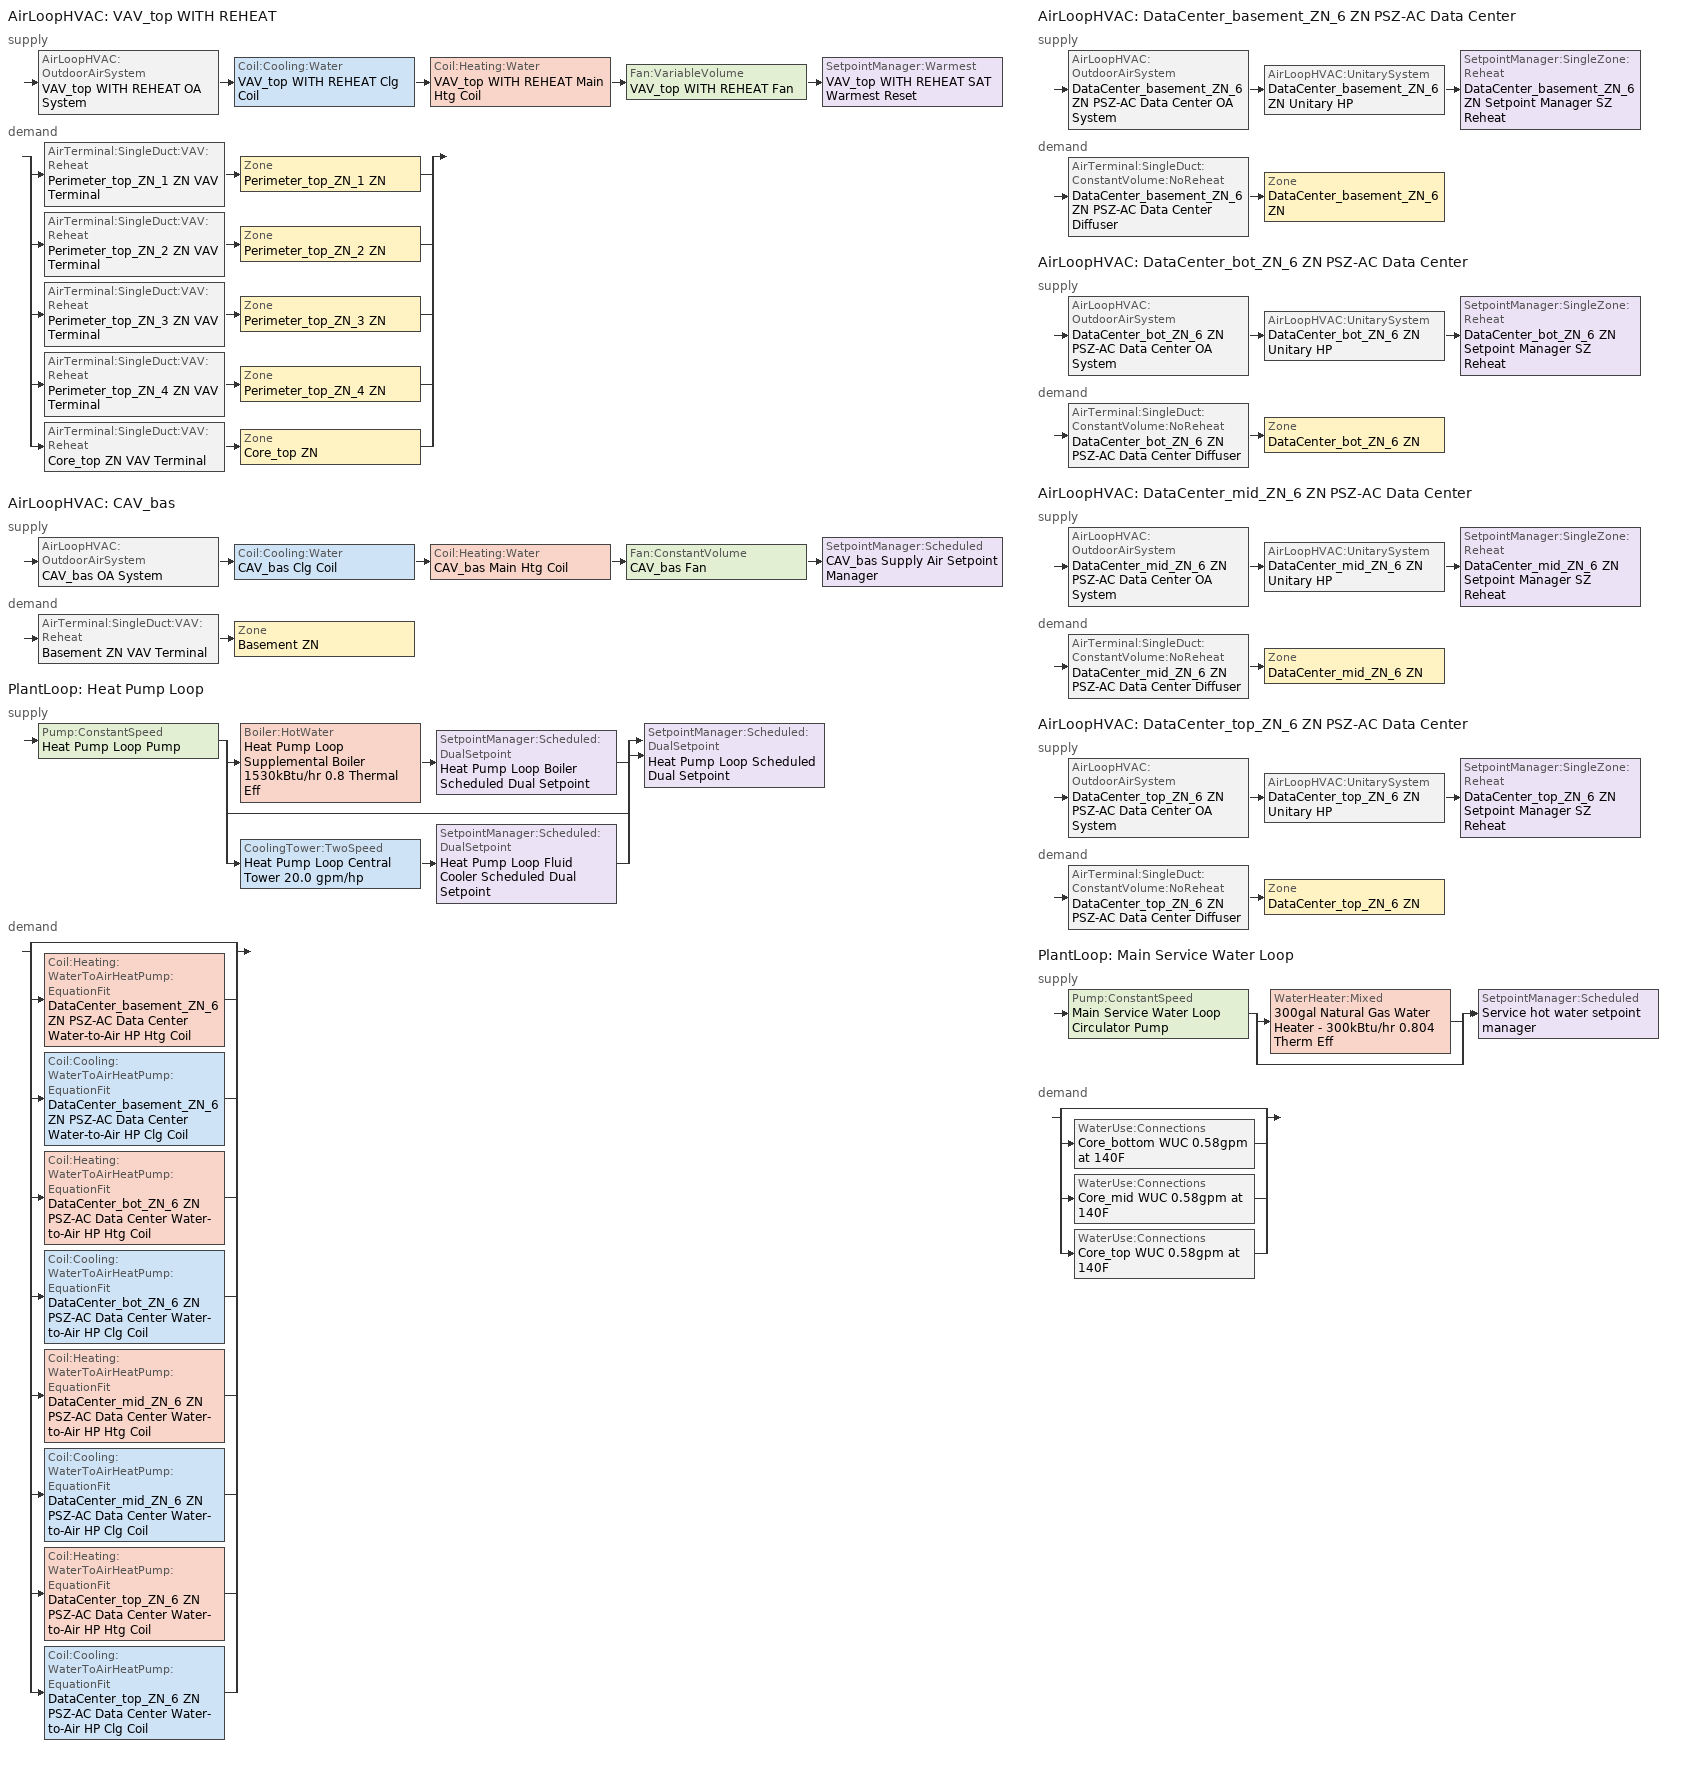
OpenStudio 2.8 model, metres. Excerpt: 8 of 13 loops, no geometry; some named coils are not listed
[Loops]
AirLoopHVAC 'VAV_top WITH REHEAT'
 supply: AirLoopHVAC:OutdoorAirSystem 'VAV_top WITH REHEAT OA System' > Coil:Cooling:Water 'VAV_top WITH REHEAT Clg Coil' > Coil:Heating:Water 'VAV_top WITH REHEAT Main Htg Coil' > Fan:VariableVolume 'VAV_top WITH REHEAT Fan' > SetpointManager:Warmest 'VAV_top WITH REHEAT SAT Warmest Reset'
 demand: split
  | AirTerminal:SingleDuct:VAV:Reheat 'Perimeter_top_ZN_1 ZN VAV Terminal' > Zone 'Perimeter_top_ZN_1 ZN'
  | AirTerminal:SingleDuct:VAV:Reheat 'Perimeter_top_ZN_2 ZN VAV Terminal' > Zone 'Perimeter_top_ZN_2 ZN'
  | AirTerminal:SingleDuct:VAV:Reheat 'Perimeter_top_ZN_3 ZN VAV Terminal' > Zone 'Perimeter_top_ZN_3 ZN'
  | AirTerminal:SingleDuct:VAV:Reheat 'Perimeter_top_ZN_4 ZN VAV Terminal' > Zone 'Perimeter_top_ZN_4 ZN'
  | AirTerminal:SingleDuct:VAV:Reheat 'Core_top ZN VAV Terminal' > Zone 'Core_top ZN'
AirLoopHVAC 'CAV_bas'
 supply: AirLoopHVAC:OutdoorAirSystem 'CAV_bas OA System' > Coil:Cooling:Water 'CAV_bas Clg Coil' > Coil:Heating:Water 'CAV_bas Main Htg Coil' > Fan:ConstantVolume 'CAV_bas Fan' > SetpointManager:Scheduled 'CAV_bas Supply Air Setpoint Manager'
 demand: AirTerminal:SingleDuct:VAV:Reheat 'Basement ZN VAV Terminal' > Zone 'Basement ZN'
PlantLoop 'Heat Pump Loop'
 supply: Pump:ConstantSpeed 'Heat Pump Loop Pump' > split
  | Boiler:HotWater 'Heat Pump Loop Supplemental Boiler 1530kBtu/hr 0.8 Thermal Eff' > SetpointManager:Scheduled:DualSetpoint 'Heat Pump Loop Boiler Scheduled Dual Setpoint'
  | bypass
  | CoolingTower:TwoSpeed 'Heat Pump Loop Central Tower 20.0 gpm/hp' > SetpointManager:Scheduled:DualSetpoint 'Heat Pump Loop Fluid Cooler Scheduled Dual Setpoint'
  join > SetpointManager:Scheduled:DualSetpoint 'Heat Pump Loop Scheduled Dual Setpoint'
 demand: split
  | bypass
  | Coil:Heating:WaterToAirHeatPump:EquationFit 'DataCenter_basement_ZN_6 ZN PSZ-AC Data Center Water-to-Air HP Htg Coil'
  | Coil:Cooling:WaterToAirHeatPump:EquationFit 'DataCenter_basement_ZN_6 ZN PSZ-AC Data Center Water-to-Air HP Clg Coil'
  | Coil:Heating:WaterToAirHeatPump:EquationFit 'DataCenter_bot_ZN_6 ZN PSZ-AC Data Center Water-to-Air HP Htg Coil'
  | Coil:Cooling:WaterToAirHeatPump:EquationFit 'DataCenter_bot_ZN_6 ZN PSZ-AC Data Center Water-to-Air HP Clg Coil'
  | Coil:Heating:WaterToAirHeatPump:EquationFit 'DataCenter_mid_ZN_6 ZN PSZ-AC Data Center Water-to-Air HP Htg Coil'
  | Coil:Cooling:WaterToAirHeatPump:EquationFit 'DataCenter_mid_ZN_6 ZN PSZ-AC Data Center Water-to-Air HP Clg Coil'
  | Coil:Heating:WaterToAirHeatPump:EquationFit 'DataCenter_top_ZN_6 ZN PSZ-AC Data Center Water-to-Air HP Htg Coil'
  | Coil:Cooling:WaterToAirHeatPump:EquationFit 'DataCenter_top_ZN_6 ZN PSZ-AC Data Center Water-to-Air HP Clg Coil'
AirLoopHVAC 'DataCenter_basement_ZN_6 ZN PSZ-AC Data Center'
 supply: AirLoopHVAC:OutdoorAirSystem 'DataCenter_basement_ZN_6 ZN PSZ-AC Data Center OA System' > AirLoopHVAC:UnitarySystem 'DataCenter_basement_ZN_6 ZN Unitary HP' > SetpointManager:SingleZone:Reheat 'DataCenter_basement_ZN_6 ZN Setpoint Manager SZ Reheat'
 demand: AirTerminal:SingleDuct:ConstantVolume:NoReheat 'DataCenter_basement_ZN_6 ZN PSZ-AC Data Center Diffuser' > Zone 'DataCenter_basement_ZN_6 ZN'
AirLoopHVAC 'DataCenter_bot_ZN_6 ZN PSZ-AC Data Center'
 supply: AirLoopHVAC:OutdoorAirSystem 'DataCenter_bot_ZN_6 ZN PSZ-AC Data Center OA System' > AirLoopHVAC:UnitarySystem 'DataCenter_bot_ZN_6 ZN Unitary HP' > SetpointManager:SingleZone:Reheat 'DataCenter_bot_ZN_6 ZN Setpoint Manager SZ Reheat'
 demand: AirTerminal:SingleDuct:ConstantVolume:NoReheat 'DataCenter_bot_ZN_6 ZN PSZ-AC Data Center Diffuser' > Zone 'DataCenter_bot_ZN_6 ZN'
AirLoopHVAC 'DataCenter_mid_ZN_6 ZN PSZ-AC Data Center'
 supply: AirLoopHVAC:OutdoorAirSystem 'DataCenter_mid_ZN_6 ZN PSZ-AC Data Center OA System' > AirLoopHVAC:UnitarySystem 'DataCenter_mid_ZN_6 ZN Unitary HP' > SetpointManager:SingleZone:Reheat 'DataCenter_mid_ZN_6 ZN Setpoint Manager SZ Reheat'
 demand: AirTerminal:SingleDuct:ConstantVolume:NoReheat 'DataCenter_mid_ZN_6 ZN PSZ-AC Data Center Diffuser' > Zone 'DataCenter_mid_ZN_6 ZN'
AirLoopHVAC 'DataCenter_top_ZN_6 ZN PSZ-AC Data Center'
 supply: AirLoopHVAC:OutdoorAirSystem 'DataCenter_top_ZN_6 ZN PSZ-AC Data Center OA System' > AirLoopHVAC:UnitarySystem 'DataCenter_top_ZN_6 ZN Unitary HP' > SetpointManager:SingleZone:Reheat 'DataCenter_top_ZN_6 ZN Setpoint Manager SZ Reheat'
 demand: AirTerminal:SingleDuct:ConstantVolume:NoReheat 'DataCenter_top_ZN_6 ZN PSZ-AC Data Center Diffuser' > Zone 'DataCenter_top_ZN_6 ZN'
PlantLoop 'Main Service Water Loop'
 supply: Pump:ConstantSpeed 'Main Service Water Loop Circulator Pump' > split
  | WaterHeater:Mixed '300gal Natural Gas Water Heater - 300kBtu/hr 0.804 Therm Eff'
  | bypass
  join > SetpointManager:Scheduled 'Service hot water setpoint manager'
 demand: split
  | bypass
  | WaterUse:Connections 'Core_bottom WUC 0.58gpm at 140F'
  | WaterUse:Connections 'Core_mid WUC 0.58gpm at 140F'
  | WaterUse:Connections 'Core_top WUC 0.58gpm at 140F'
[Sizing:Zone] Zone Cooling Design Supply Air Temperature Input Method=SupplyAirTemperature; Zone Cooling Design Supply Air Temperature {C}=12.7778; Zone Cooling Design Supply Air Temperature Difference {deltaC}=11.11; Zone Heating Design Supply Air Temperature Input Method=SupplyAirTemperature; Zone Heating Design Supply Air Temperature Difference {deltaC}=11.11; Zone Cooling Design Supply Air Humidity Ratio {kg-H2O/kg-air}=0.0085; Zone Heating Design Supply Air Humidity Ratio {kg-H2O/kg-air}=0.008; Heating Design Air Flow Method=DesignDay; Account for Dedicated Outdoor Air System=No; Dedicated Outdoor Air System Control Strategy=NeutralSupplyAir; Dedicated Outdoor Air Low Setpoint Temperature for Design {C}=autosize; Dedicated Outdoor Air High Setpoint Temperature for Design {C}=autosize
Name | Zone Heating Design Supply Air Temperature {C} | Cooling Design Air Flow Method
Basement ZN | 50 | DesignDayWithLimit
Core_top ZN; Perimeter_top_ZN_1 ZN; Perimeter_top_ZN_2 ZN; Perimeter_top_ZN_3 ZN; Perimeter_top_ZN_4 ZN | 40 | DesignDayWithLimit
DataCenter_basement_ZN_6 ZN; DataCenter_bot_ZN_6 ZN; DataCenter_mid_ZN_6 ZN; DataCenter_top_ZN_6 ZN | 40 | DesignDay
[Zone equipment]
Basement ZN: Basement ZN VAV Terminal
Core_top ZN: Core_top ZN VAV Terminal
DataCenter_basement_ZN_6 ZN: DataCenter_basement_ZN_6 ZN PSZ-AC Data Center Diffuser
DataCenter_bot_ZN_6 ZN: DataCenter_bot_ZN_6 ZN PSZ-AC Data Center Diffuser
DataCenter_mid_ZN_6 ZN: DataCenter_mid_ZN_6 ZN PSZ-AC Data Center Diffuser
DataCenter_top_ZN_6 ZN: DataCenter_top_ZN_6 ZN PSZ-AC Data Center Diffuser
Perimeter_top_ZN_1 ZN: Perimeter_top_ZN_1 ZN VAV Terminal
Perimeter_top_ZN_2 ZN: Perimeter_top_ZN_2 ZN VAV Terminal
Perimeter_top_ZN_3 ZN: Perimeter_top_ZN_3 ZN VAV Terminal
Perimeter_top_ZN_4 ZN: Perimeter_top_ZN_4 ZN VAV Terminal
[PlantLoop] Glycol Concentration=0; Plant Loop Volume {m3}=Autocalculate; Load Distribution Scheme=Optimal
Name | Fluid Type | Maximum Loop Temperature {C} | Minimum Loop Temperature {C}
Heat Pump Loop | Water | 80 | 5
Main Service Water Loop |  | 60 | 10
[Sizing:Plant] Loop Type=Heating; Sizing Option=NonCoincident; Zone Timesteps in Averaging Window=1; Coincident Sizing Factor Mode=None
Name | Design Loop Exit Temperature {C} | Loop Design Temperature Difference {deltaC}
Heat Pump Loop | 39 | 11
Main Service Water Loop | 60 | 5
[SetpointManager:Scheduled] Control Variable=Temperature
Name | Schedule | Setpoint Node or NodeList
CAV_bas Supply Air Setpoint Manager | Supply Air Temp - 55.0F 3 | CAV_bas Supply Outlet Node
Service hot water setpoint manager | Service Water Loop Temp - 140F | Main Service Water Loop Supply Outlet Node
[Boiler:HotWater]
Heat Pump Loop Supplemental Boiler 1530kBtu/hr 0.8 Thermal Eff: Fuel Type=NaturalGas; Nominal Thermal Efficiency=0.8; Efficiency Curve Temperature Evaluation Variable=LeavingBoiler; Normalized Boiler Efficiency Curve=Boiler with No Minimum Turndown; Design Water Outlet Temperature {C}=30; Minimum Part Load Ratio=0; Maximum Part Load Ratio=1.2; Optimum Part Load Ratio=1; Water Outlet Upper Temperature Limit {C}=95; Boiler Flow Mode=ConstantFlow; Parasitic Electric Load {W}=0; Sizing Factor=1
[Pump:ConstantSpeed] Rated Flow Rate {m3/s}=autosize; Rated Power Consumption {W}=autosize; Fraction of Motor Inefficiencies to Fluid Stream=0; Pump Control Type=Intermittent; Design Power Sizing Method=PowerPerFlowPerPressure; Design Electric Power per Unit Flow Rate {W/(m3/s)}=348701.1; Design Shaft Power per Unit Flow Rate per Unit Head {W-s/m3-Pa}=1.28205
Name | Rated Pump Head {Pa} | Motor Efficiency
Heat Pump Loop Pump | 179344 | 0.895
Main Service Water Loop Circulator Pump | 29891 | 0.855
[AirLoopHVAC] Design Supply Air Flow Rate {m3/s}=AutoSize
Name | Availability Schedule
VAV_top WITH REHEAT; CAV_bas | OfficeLarge HVACOperationSchd
DataCenter_basement_ZN_6 ZN PSZ-AC Data Center | DataCenter_basement_ZN_6 ZN PSZ-AC Data Center Occ Sch
DataCenter_bot_ZN_6 ZN PSZ-AC Data Center | DataCenter_bot_ZN_6 ZN PSZ-AC Data Center Occ Sch
DataCenter_mid_ZN_6 ZN PSZ-AC Data Center | DataCenter_mid_ZN_6 ZN PSZ-AC Data Center Occ Sch
DataCenter_top_ZN_6 ZN PSZ-AC Data Center | DataCenter_top_ZN_6 ZN PSZ-AC Data Center Occ Sch
[Sizing:System] Type of Load to Size On=Sensible; Preheat Design Temperature {C}=7.22222; Preheat Design Humidity Ratio {kg-H2O/kg-Air}=0.008; Precool Design Temperature {C}=12.7778; Precool Design Humidity Ratio {kg-H2O/kg-Air}=0.008; Central Cooling Design Supply Air Temperature {C}=12.7778; Sizing Option=Coincident; 100% Outdoor Air in Cooling=No; 100% Outdoor Air in Heating=No; Central Cooling Design Supply Air Humidity Ratio {kg-H2O/kg-Air}=0.0085; Central Heating Design Supply Air Humidity Ratio {kg-H2O/kg-Air}=0.008; Cooling Design Air Flow Method=DesignDay; Cooling Design Air Flow Rate {m3/s}=0; Heating Design Air Flow Method=DesignDay; Heating Design Air Flow Rate {m3/s}=0; System Outdoor Air Method=ZoneSum; Zone Maximum Outdoor Air Fraction=1; Cooling Supply Air Flow Rate Per Floor Area {m3/s-m2}=0.00996765; Cooling Fraction of Autosized Cooling Supply Air Flow Rate=1; Cooling Supply Air Flow Rate Per Unit Cooling Capacity {m3/s-W}=3.94755e-05; Heating Supply Air Flow Rate Per Floor Area {m3/s-m2}=0.00996765; Heating Fraction of Autosized Heating Supply Air Flow Rate=1; Heating Fraction of Autosized Cooling Supply Air Flow Rate=1; Heating Supply Air Flow Rate Per Unit Heating Capacity {m3/s-W}=3.15882e-05; Cooling Design Capacity Method=CoolingDesignCapacity; Cooling Design Capacity {W}=autosize; Cooling Design Capacity Per Floor Area {W/m2}=234.7; Fraction of Autosized Cooling Design Capacity=1; Heating Design Capacity Method=HeatingDesignCapacity; Heating Design Capacity {W}=autosize; Heating Design Capacity Per Floor Area {W/m2}=157; Fraction of Autosized Heating Design Capacity=1; Central Cooling Capacity Control Method=OnOff
Name | Design Outdoor Air Flow Rate {m3/s} | Central Heating Maximum System Air Flow Ratio | Central Heating Design Supply Air Temperature {C}
VAV_top WITH REHEAT | 2.53819 | 0.3 | 12.7778
CAV_bas | Autosize | 1 | 16.6667
DataCenter_basement_ZN_6 ZN PSZ-AC Data Center; DataCenter_bot_ZN_6 ZN PSZ-AC Data Center; DataCenter_mid_ZN_6 ZN PSZ-AC Data Center; DataCenter_top_ZN_6 ZN PSZ-AC Data Center | Autosize | 1 | 40
[Fan:VariableVolume]
VAV_top WITH REHEAT Fan: Availability Schedule=Always On Discrete; Fan Total Efficiency=0.61165; Pressure Rise {Pa}=1389.92; Maximum Flow Rate {m3/s}=Autosize; Fan Power Minimum Flow Rate Input Method=Fraction; Fan Power Minimum Flow Fraction=0.25; Fan Power Minimum Air Flow Rate {m3/s}=0; Motor Efficiency=0.941; Motor In Airstream Fraction=1; Fan Power Coefficient 1=0.04076; Fan Power Coefficient 2=0.0881; Fan Power Coefficient 3=-0.0729; Fan Power Coefficient 4=0.9437; Fan Power Coefficient 5=0
[Controller:OutdoorAir] Maximum Outdoor Air Flow Rate {m3/s}=Autosize; Economizer Control Action Type=ModulateFlow; Lockout Type=NoLockout; Minimum Limit Type=FixedMinimum; High Humidity Control=No; Heat Recovery Bypass Control Type=BypassWhenWithinEconomizerLimits
Name | Minimum Outdoor Air Flow Rate {m3/s} | Economizer Control Type | Minimum Outdoor Air Schedule | Controller Mechanical Ventilation | Minimum Fraction of Outdoor Air Schedule | Economizer Maximum Limit Dry-Bulb Temperature {C} | Economizer Maximum Limit Enthalpy {J/kg}
VAV_top WITH REHEAT OA Controller | 0 | DifferentialDryBulb | OfficeLarge MinOA_MotorizedDamper_Sched | VAV_top WITH REHEAT Vent Controller
CAV_bas OA Controller | autosize | DifferentialDryBulb | OfficeLarge HVACOperationSchd | CAV_bas Vent Controller | OfficeLarge MinOA_MotorizedDamper_Sched
DataCenter_basement_ZN_6 ZN PSZ-AC Data Center OA System Controller | autosize | DifferentialDryBulb | DataCenter_basement_ZN_6 ZN PSZ-AC Data Center Occ Sch | Controller Mechanical Ventilation 1
DataCenter_bot_ZN_6 ZN PSZ-AC Data Center OA System Controller | autosize | NoEconomizer | DataCenter_bot_ZN_6 ZN PSZ-AC Data Center Occ Sch | Controller Mechanical Ventilation 2 |  | 28 | 64000
DataCenter_mid_ZN_6 ZN PSZ-AC Data Center OA System Controller | autosize | DifferentialDryBulb | DataCenter_mid_ZN_6 ZN PSZ-AC Data Center Occ Sch | Controller Mechanical Ventilation 3
DataCenter_top_ZN_6 ZN PSZ-AC Data Center OA System Controller | autosize | NoEconomizer | DataCenter_top_ZN_6 ZN PSZ-AC Data Center Occ Sch | Controller Mechanical Ventilation 4 |  | 28 | 64000
[Controller:MechanicalVentilation] Availability Schedule=Always On Discrete
Name | System Outdoor Air Method
VAV_top WITH REHEAT Vent Controller | VentilationRateProcedure
CAV_bas Vent Controller; Controller Mechanical Ventilation 1; Controller Mechanical Ventilation 2; Controller Mechanical Ventilation 3; Controller Mechanical Ventilation 4 | ZoneSum
[AirLoopHVAC:OutdoorAirSystem]
Name | Controller
VAV_top WITH REHEAT OA System | VAV_top WITH REHEAT OA Controller
CAV_bas OA System | CAV_bas OA Controller
DataCenter_basement_ZN_6 ZN PSZ-AC Data Center OA System | DataCenter_basement_ZN_6 ZN PSZ-AC Data Center OA System Controller
DataCenter_bot_ZN_6 ZN PSZ-AC Data Center OA System | DataCenter_bot_ZN_6 ZN PSZ-AC Data Center OA System Controller
DataCenter_mid_ZN_6 ZN PSZ-AC Data Center OA System | DataCenter_mid_ZN_6 ZN PSZ-AC Data Center OA System Controller
DataCenter_top_ZN_6 ZN PSZ-AC Data Center OA System | DataCenter_top_ZN_6 ZN PSZ-AC Data Center OA System Controller
[AirTerminal:SingleDuct:VAV:Reheat] Availability Schedule=Always On Discrete; Maximum Air Flow Rate {m3/s}=AutoSize; Zone Minimum Air Flow Input Method=Constant; Fixed Minimum Air Flow Rate {m3/s}=0; Maximum Hot Water or Steam Flow Rate {m3/s}=AutoSize; Minimum Hot Water or Steam Flow Rate {m3/s}=0; Convergence Tolerance=0.001; Damper Heating Action=ReverseWithLimits; Maximum Flow Fraction During Reheat=0.5; Control For Outdoor Air=No
Name | Constant Minimum Air Flow Fraction | Reheat Coil | Maximum Flow per Zone Floor Area During Reheat {m3/s-m2} | Maximum Reheat Air Temperature {C}
Perimeter_top_ZN_1 ZN VAV Terminal | 0.2 | Perimeter_top_ZN_1 ZN Reheat Coil | AutoSize | 40
Perimeter_top_ZN_2 ZN VAV Terminal | 0.2 | Perimeter_top_ZN_2 ZN Reheat Coil | AutoSize | 40
Perimeter_top_ZN_3 ZN VAV Terminal | 0.203287 | Perimeter_top_ZN_3 ZN Reheat Coil | AutoSize | 40
Perimeter_top_ZN_4 ZN VAV Terminal | 0.2 | Perimeter_top_ZN_4 ZN Reheat Coil | AutoSize | 40
Core_top ZN VAV Terminal | 0.32886 | Core_top ZN Reheat Coil | AutoSize | 40
Basement ZN VAV Terminal | 0.2 | Basement ZN Reheat Coil | 0 | 50
[Fan:ConstantVolume]
CAV_bas Fan: Availability Schedule=Always On Discrete; Fan Total Efficiency=0.59605; Pressure Rise {Pa}=1018.77; Maximum Flow Rate {m3/s}=AutoSize; Motor Efficiency=0.917; Motor In Airstream Fraction=1
[SetpointManager:Scheduled:DualSetpoint]
Name | High Setpoint Schedule | Low Setpoint Schedule | Setpoint Node or NodeList
Heat Pump Loop Scheduled Dual Setpoint | Heat Pump Loop High Temp - 65F | Heat Pump Loop Low Temp - 41F | Heat Pump Loop Supply Outlet Node
Heat Pump Loop Boiler Scheduled Dual Setpoint | Heat Pump Loop High Temp - 65F | Heat Pump Loop Low Temp - 41F | Heat Pump Loop Supplemental Boiler 1530kBtu/hr 0.8 Thermal Eff Outlet Water Node
Heat Pump Loop Fluid Cooler Scheduled Dual Setpoint | Heat Pump Loop High Temp - 65F 1 | Heat Pump Loop Low Temp - 41F 1 | Heat Pump Loop Central Tower 20.0 gpm/hp Outlet Water Node
[SetpointManager:SingleZone:Reheat] Minimum Supply Air Temperature {C}=12.7778; Maximum Supply Air Temperature {C}=40
Name | Control Zone | Setpoint Node or NodeList
DataCenter_basement_ZN_6 ZN Setpoint Manager SZ Reheat | DataCenter_basement_ZN_6 ZN | DataCenter_basement_ZN_6 ZN PSZ-AC Data Center Supply Outlet Node
DataCenter_bot_ZN_6 ZN Setpoint Manager SZ Reheat | DataCenter_bot_ZN_6 ZN | DataCenter_bot_ZN_6 ZN PSZ-AC Data Center Supply Outlet Node
DataCenter_mid_ZN_6 ZN Setpoint Manager SZ Reheat | DataCenter_mid_ZN_6 ZN | DataCenter_mid_ZN_6 ZN PSZ-AC Data Center Supply Outlet Node
DataCenter_top_ZN_6 ZN Setpoint Manager SZ Reheat | DataCenter_top_ZN_6 ZN | DataCenter_top_ZN_6 ZN PSZ-AC Data Center Supply Outlet Node
[Fan:OnOff] Availability Schedule=Always On Discrete; Maximum Flow Rate {m3/s}=autosize; Motor In Airstream Fraction=1
Name | Fan Total Efficiency | Pressure Rise {Pa} | Motor Efficiency | Fan Power Ratio Function of Speed Ratio Curve | Fan Efficiency Ratio Function of Speed Ratio Curve
DataCenter_basement_ZN_6 ZN PSZ-AC Data Center Fan | 0.61425 | 1018.77 | 0.945 | Fan On Off Power Curve | Fan On Off Efficiency Curve
DataCenter_bot_ZN_6 ZN PSZ-AC Data Center Fan | 0.55575 | 622.722 | 0.855 | Fan On Off Power Curve 1 | Fan On Off Efficiency Curve 1
DataCenter_mid_ZN_6 ZN PSZ-AC Data Center Fan | 0.59605 | 1018.77 | 0.917 | Fan On Off Power Curve 2 | Fan On Off Efficiency Curve 2
DataCenter_top_ZN_6 ZN PSZ-AC Data Center Fan | 0.55575 | 622.722 | 0.855 | Fan On Off Power Curve 3 | Fan On Off Efficiency Curve 3
[Coil:Heating:WaterToAirHeatPump:EquationFit] Rated Heating Coefficient of Performance {W/W}=4.2; Heating Capacity Coefficient 1=0.237847; Heating Capacity Coefficient 2=-3.35824; Heating Capacity Coefficient 3=3.8064; Heating Capacity Coefficient 4=0.1792; Heating Capacity Coefficient 5=0.128607; Heating Power Consumption Coefficient 1=-3.79176; Heating Power Consumption Coefficient 2=3.38799; Heating Power Consumption Coefficient 3=1.50226; Heating Power Consumption Coefficient 4=-0.177654; Heating Power Consumption Coefficient 5=-0.10308
DataCenter_basement_ZN_6 ZN PSZ-AC Data Center Water-to-Air HP Htg Coil; DataCenter_bot_ZN_6 ZN PSZ-AC Data Center Water-to-Air HP Htg Coil; DataCenter_mid_ZN_6 ZN PSZ-AC Data Center Water-to-Air HP Htg Coil; DataCenter_top_ZN_6 ZN PSZ-AC Data Center Water-to-Air HP Htg Coil
[Coil:Cooling:WaterToAirHeatPump:EquationFit] Rated Cooling Coefficient of Performance {W/W}=3.4; Total Cooling Capacity Coefficient 1=-4.30267; Total Cooling Capacity Coefficient 2=7.18537; Total Cooling Capacity Coefficient 3=-2.23947; Total Cooling Capacity Coefficient 4=0.139996; Total Cooling Capacity Coefficient 5=0.10266; Sensible Cooling Capacity Coefficient 1=6.00194; Sensible Cooling Capacity Coefficient 2=22.6301; Sensible Cooling Capacity Coefficient 3=-26.7961; Sensible Cooling Capacity Coefficient 4=-1.72375; Sensible Cooling Capacity Coefficient 5=0.490645; Sensible Cooling Capacity Coefficient 6=0.0693119; Cooling Power Consumption Coefficient 1=-5.67776; Cooling Power Consumption Coefficient 2=0.438988; Cooling Power Consumption Coefficient 3=5.84528; Cooling Power Consumption Coefficient 4=0.141606; Cooling Power Consumption Coefficient 5=-0.168728
DataCenter_basement_ZN_6 ZN PSZ-AC Data Center Water-to-Air HP Clg Coil; DataCenter_bot_ZN_6 ZN PSZ-AC Data Center Water-to-Air HP Clg Coil; DataCenter_mid_ZN_6 ZN PSZ-AC Data Center Water-to-Air HP Clg Coil; DataCenter_top_ZN_6 ZN PSZ-AC Data Center Water-to-Air HP Clg Coil
[Coil:Heating:Electric] Availability Schedule=Always On Discrete; Efficiency=1
DataCenter_basement_ZN_6 ZN PSZ-AC Data Center Electric Backup Htg Coil; DataCenter_bot_ZN_6 ZN PSZ-AC Data Center Electric Backup Htg Coil; DataCenter_mid_ZN_6 ZN PSZ-AC Data Center Electric Backup Htg Coil; DataCenter_top_ZN_6 ZN PSZ-AC Data Center Electric Backup Htg Coil
[AirLoopHVAC:UnitarySystem] Control Type=Load; Dehumidification Control Type=None; Fan Placement=BlowThrough; Supply Air Fan Operating Mode Schedule=Always On Discrete; DX Heating Coil Sizing Ratio=1; Use DOAS DX Cooling Coil=No; DOAS DX Cooling Coil Leaving Minimum Air Temperature {C}=2; Latent Load Control=SensibleOnlyLoadControl; Supply Air Flow Rate During Cooling Operation {m3/s}=autosize; Supply Air Flow Rate During Heating Operation {m3/s}=autosize; Supply Air Flow Rate When No Cooling or Heating is Required {m3/s}=autosize; Maximum Supply Air Temperature {C}=80; Maximum Outdoor Dry-Bulb Temperature for Supplemental Heater Operation {C}=4.44444; Maximum Cycling Rate {cycles/hr}=2.5; Heat Pump Time Constant {s}=60; Fraction of On-Cycle Power Use=0.01; Heat Pump Fan Delay Time {s}=60; Ancilliary On-Cycle Electric Power {W}=0; Ancilliary Off-Cycle Electric Power {W}=0
Name | Controlling Zone or Thermostat Location | Supply Fan | Heating Coil | Cooling Coil | Supplemental Heating Coil
DataCenter_basement_ZN_6 ZN Unitary HP | DataCenter_basement_ZN_6 ZN | DataCenter_basement_ZN_6 ZN PSZ-AC Data Center Fan | DataCenter_basement_ZN_6 ZN PSZ-AC Data Center Water-to-Air HP Htg Coil | DataCenter_basement_ZN_6 ZN PSZ-AC Data Center Water-to-Air HP Clg Coil | DataCenter_basement_ZN_6 ZN PSZ-AC Data Center Electric Backup Htg Coil
DataCenter_bot_ZN_6 ZN Unitary HP | DataCenter_bot_ZN_6 ZN | DataCenter_bot_ZN_6 ZN PSZ-AC Data Center Fan | DataCenter_bot_ZN_6 ZN PSZ-AC Data Center Water-to-Air HP Htg Coil | DataCenter_bot_ZN_6 ZN PSZ-AC Data Center Water-to-Air HP Clg Coil | DataCenter_bot_ZN_6 ZN PSZ-AC Data Center Electric Backup Htg Coil
DataCenter_mid_ZN_6 ZN Unitary HP | DataCenter_mid_ZN_6 ZN | DataCenter_mid_ZN_6 ZN PSZ-AC Data Center Fan | DataCenter_mid_ZN_6 ZN PSZ-AC Data Center Water-to-Air HP Htg Coil | DataCenter_mid_ZN_6 ZN PSZ-AC Data Center Water-to-Air HP Clg Coil | DataCenter_mid_ZN_6 ZN PSZ-AC Data Center Electric Backup Htg Coil
DataCenter_top_ZN_6 ZN Unitary HP | DataCenter_top_ZN_6 ZN | DataCenter_top_ZN_6 ZN PSZ-AC Data Center Fan | DataCenter_top_ZN_6 ZN PSZ-AC Data Center Water-to-Air HP Htg Coil | DataCenter_top_ZN_6 ZN PSZ-AC Data Center Water-to-Air HP Clg Coil | DataCenter_top_ZN_6 ZN PSZ-AC Data Center Electric Backup Htg Coil
[AirTerminal:SingleDuct:ConstantVolume:NoReheat] Availability Schedule=Always On Discrete; Maximum Air Flow Rate {m3/s}=AutoSize
DataCenter_basement_ZN_6 ZN PSZ-AC Data Center Diffuser; DataCenter_bot_ZN_6 ZN PSZ-AC Data Center Diffuser; DataCenter_mid_ZN_6 ZN PSZ-AC Data Center Diffuser; DataCenter_top_ZN_6 ZN PSZ-AC Data Center Diffuser
[CoolingTower:TwoSpeed]
Heat Pump Loop Central Tower 20.0 gpm/hp: Design Water Flow Rate {m3/s}=autosize; High Fan Speed Air Flow Rate {m3/s}=autosize; High Fan Speed Fan Power {W}=5745.92; High Fan Speed U-Factor Times Area Value {W/K}=autosize; Low Fan Speed Air Flow Rate {m3/s}=AutoSize; Low Fan Speed Fan Power {W}=1723.78; Low Fan Speed U-Factor Times Area Value {W/K}=AutoSize; Sizing Factor=1; Design Inlet Air Dry-Bulb Temperature {C}=35; Design Inlet Air Wet-Bulb Temperature {C}=25.6; Design Approach Temperature {deltaC}=autosize; Design Range Temperature {deltaC}=autosize
[WaterHeater:Mixed]
300gal Natural Gas Water Heater - 300kBtu/hr 0.804 Therm Eff: Tank Volume {m3}=1.13562; Setpoint Temperature Schedule=Service Water Loop Temp - 140F; Deadband Temperature Difference {deltaC}=2; Maximum Temperature Limit {C}=60; Heater Control Type=Cycle; Heater Maximum Capacity {W}=87921.3; Heater Fuel Type=NaturalGas; Heater Thermal Efficiency=0.803984; Off Cycle Parasitic Fuel Consumption Rate {W}=8146.58; Off Cycle Parasitic Fuel Type=NaturalGas; Off Cycle Parasitic Heat Fraction to Tank=0; On Cycle Parasitic Fuel Consumption Rate {W}=8146.58; On Cycle Parasitic Fuel Type=NaturalGas; On Cycle Parasitic Heat Fraction to Tank=0; Ambient Temperature Indicator=ThermalZone; Ambient Temperature Thermal Zone=Basement ZN; Off Cycle Loss Coefficient to Ambient Temperature {W/K}=11.2595; On Cycle Loss Coefficient to Ambient Temperature {W/K}=11.2595; Use Side Effectiveness=1; Source Side Effectiveness=1; Use Side Design Flow Rate {m3/s}=autosize; Source Side Design Flow Rate {m3/s}=autosize; Indirect Water Heating Recovery Time {hr}=1.5; Source Side Flow Control Mode=IndirectHeatPrimarySetpoint
[WaterUse:Connections]
Name | Water Use Equipment Name 1
Core_bottom WUC 0.58gpm at 140F | Core_bottom Service Water Use 0.58gpm at 140F
Core_mid WUC 0.58gpm at 140F | Core_mid Service Water Use 0.58gpm at 140F
Core_top WUC 0.58gpm at 140F | Core_top Service Water Use 0.58gpm at 140F
[WaterUse:Equipment:Definition] Peak Flow Rate {m3/s}=3.65923e-05; Sensible Fraction Schedule=Fraction Sensible - 0.2; Latent Fraction Schedule=Fraction Latent - 0.05
Name | Target Temperature Schedule
Main Service Water Use Def 0.58gpm | Mixed Water At Faucet Temp - 140F
Main Service Water Use Def 0.58gpm 1 | Mixed Water At Faucet Temp - 140F 1
Main Service Water Use Def 0.58gpm 2 | Mixed Water At Faucet Temp - 140F 2
[WaterUse:Equipment] Flow Rate Fraction Schedule=OfficeLarge BLDG_SWH_SCH
Name | Water Use Equipment Definition | Space
Core_bottom Service Water Use 0.58gpm at 140F | Main Service Water Use Def 0.58gpm | Core_bottom
Core_mid Service Water Use 0.58gpm at 140F | Main Service Water Use Def 0.58gpm 1 | Core_mid
Core_top Service Water Use 0.58gpm at 140F | Main Service Water Use Def 0.58gpm 2 | Core_top
[SetpointManager:Warmest]
VAV_top WITH REHEAT SAT Warmest Reset: Control Variable=Temperature; Minimum Setpoint Temperature {C}=12.7778; Maximum Setpoint Temperature {C}=15.5556; Strategy=MaximumTemperature; Setpoint Node or NodeList=VAV_top WITH REHEAT Supply Outlet Node
[Schedule:Ruleset]
Name | Default Day Schedule | Summer Design Day Schedule | Winter Design Day Schedule
OfficeLarge HVACOperationSchd | OfficeLarge HVACOperationSchd Default | OfficeLarge HVACOperationSchd Summer Design Day | OfficeLarge HVACOperationSchd Winter Design Day
OfficeLarge MinOA_MotorizedDamper_Sched | OfficeLarge MinOA_MotorizedDamper_Sched Default | OfficeLarge MinOA_MotorizedDamper_Sched Summer Design Day | OfficeLarge MinOA_MotorizedDamper_Sched Winter Design Day
Supply Air Temp - 55.0F 3 | Supply Air Temp - 55.0F Default 3
Heat Pump Loop High Temp - 65F | Heat Pump Loop High Temp - 65F Default
Heat Pump Loop Low Temp - 41F | Heat Pump Loop Low Temp - 41F Default
Heat Pump Loop High Temp - 65F 1 | Heat Pump Loop High Temp - 65F Default 1
Heat Pump Loop Low Temp - 41F 1 | Heat Pump Loop Low Temp - 41F Default 1
Service Water Loop Temp - 140F | Service Water Loop Temp - 140F Default
Fraction Sensible - 0.2 | Fraction Sensible - 0.2 Default
Fraction Latent - 0.05 | Fraction Latent - 0.05 Default
Mixed Water At Faucet Temp - 140F | Mixed Water At Faucet Temp - 140F Default
OfficeLarge BLDG_SWH_SCH | OfficeLarge BLDG_SWH_SCH Default | OfficeLarge BLDG_SWH_SCH Summer Design Day | OfficeLarge BLDG_SWH_SCH Winter Design Day
Mixed Water At Faucet Temp - 140F 1 | Mixed Water At Faucet Temp - 140F Default 1
Mixed Water At Faucet Temp - 140F 2 | Mixed Water At Faucet Temp - 140F Default 2
DataCenter_basement_ZN_6 ZN PSZ-AC Data Center Occ Sch | DataCenter_basement_ZN_6 ZN PSZ-AC Data Center Occ Sch Default | DataCenter_basement_ZN_6 ZN PSZ-AC Data Center Occ Sch Summer Design Day | DataCenter_basement_ZN_6 ZN PSZ-AC Data Center Occ Sch Winter Design Day
DataCenter_bot_ZN_6 ZN PSZ-AC Data Center Occ Sch | DataCenter_bot_ZN_6 ZN PSZ-AC Data Center Occ Sch Default | DataCenter_bot_ZN_6 ZN PSZ-AC Data Center Occ Sch Summer Design Day | DataCenter_bot_ZN_6 ZN PSZ-AC Data Center Occ Sch Winter Design Day
DataCenter_mid_ZN_6 ZN PSZ-AC Data Center Occ Sch | DataCenter_mid_ZN_6 ZN PSZ-AC Data Center Occ Sch Default | DataCenter_mid_ZN_6 ZN PSZ-AC Data Center Occ Sch Summer Design Day | DataCenter_mid_ZN_6 ZN PSZ-AC Data Center Occ Sch Winter Design Day
DataCenter_top_ZN_6 ZN PSZ-AC Data Center Occ Sch | DataCenter_top_ZN_6 ZN PSZ-AC Data Center Occ Sch Default | DataCenter_top_ZN_6 ZN PSZ-AC Data Center Occ Sch Summer Design Day | DataCenter_top_ZN_6 ZN PSZ-AC Data Center Occ Sch Winter Design Day
[Schedule:Day]
OfficeLarge HVACOperationSchd Default; OfficeLarge MinOA_MotorizedDamper_Sched Default; DataCenter_basement_ZN_6 ZN PSZ-AC Data Center Occ Sch Monday; DataCenter_basement_ZN_6 ZN PSZ-AC Data Center Occ Sch Tuesday; DataCenter_basement_ZN_6 ZN PSZ-AC Data Center Occ Sch Wednesday; DataCenter_basement_ZN_6 ZN PSZ-AC Data Center Occ Sch Thursday; DataCenter_basement_ZN_6 ZN PSZ-AC Data Center Occ Sch Friday; DataCenter_basement_ZN_6 ZN PSZ-AC Data Center Occ Sch Saturday; DataCenter_basement_ZN_6 ZN PSZ-AC Data Center Occ Sch Sunday; DataCenter_bot_ZN_6 ZN PSZ-AC Data Center Occ Sch Monday; DataCenter_bot_ZN_6 ZN PSZ-AC Data Center Occ Sch Tuesday; DataCenter_bot_ZN_6 ZN PSZ-AC Data Center Occ Sch Wednesday; DataCenter_bot_ZN_6 ZN PSZ-AC Data Center Occ Sch Thursday; DataCenter_bot_ZN_6 ZN PSZ-AC Data Center Occ Sch Friday; DataCenter_bot_ZN_6 ZN PSZ-AC Data Center Occ Sch Saturday; DataCenter_bot_ZN_6 ZN PSZ-AC Data Center Occ Sch Sunday; DataCenter_mid_ZN_6 ZN PSZ-AC Data Center Occ Sch Monday; DataCenter_mid_ZN_6 ZN PSZ-AC Data Center Occ Sch Tuesday; DataCenter_mid_ZN_6 ZN PSZ-AC Data Center Occ Sch Wednesday; DataCenter_mid_ZN_6 ZN PSZ-AC Data Center Occ Sch Thursday; DataCenter_mid_ZN_6 ZN PSZ-AC Data Center Occ Sch Friday; DataCenter_mid_ZN_6 ZN PSZ-AC Data Center Occ Sch Saturday; DataCenter_mid_ZN_6 ZN PSZ-AC Data Center Occ Sch Sunday; DataCenter_top_ZN_6 ZN PSZ-AC Data Center Occ Sch Monday; DataCenter_top_ZN_6 ZN PSZ-AC Data Center Occ Sch Tuesday; DataCenter_top_ZN_6 ZN PSZ-AC Data Center Occ Sch Wednesday; DataCenter_top_ZN_6 ZN PSZ-AC Data Center Occ Sch Thursday; DataCenter_top_ZN_6 ZN PSZ-AC Data Center Occ Sch Friday; DataCenter_top_ZN_6 ZN PSZ-AC Data Center Occ Sch Saturday; DataCenter_top_ZN_6 ZN PSZ-AC Data Center Occ Sch Sunday: 24, 0, 0
OfficeLarge HVACOperationSchd Summer Design Day; OfficeLarge HVACOperationSchd SmrDsn|Wkdy Day: 6, 0, 0, 22, 0, 1, 24, 0, 0
OfficeLarge HVACOperationSchd Winter Design Day; OfficeLarge HVACOperationSchd WntrDsn|Sat Day: 6, 0, 0, 18, 0, 1, 24, 0, 0
OfficeLarge MinOA_MotorizedDamper_Sched Summer Design Day; OfficeLarge MinOA_MotorizedDamper_Sched SmrDsn|Wkdy Day: 7, 0, 0, 22, 0, 1, 24, 0, 0
OfficeLarge MinOA_MotorizedDamper_Sched Winter Design Day; OfficeLarge MinOA_MotorizedDamper_Sched WntrDsn|Sat Day: 7, 0, 0, 18, 0, 1, 24, 0, 0
Supply Air Temp - 55.0F Default 3: 24, 0, 12.7778
Heat Pump Loop High Temp - 65F Default; Heat Pump Loop High Temp - 65F Default 1: 24, 0, 18.3333
Heat Pump Loop Low Temp - 41F Default; Heat Pump Loop Low Temp - 41F Default 1: 24, 0, 5
Service Water Loop Temp - 140F Default; Mixed Water At Faucet Temp - 140F Default; Mixed Water At Faucet Temp - 140F Default 1; Mixed Water At Faucet Temp - 140F Default 2: 24, 0, 60
Fraction Sensible - 0.2 Default: 24, 0, 0.2
Fraction Latent - 0.05 Default: 24, 0, 0.05
OfficeLarge BLDG_SWH_SCH Default: 6, 0, 0, 7, 0, 0.07, 11, 0, 0.04, 13, 0, 0.06, 14, 0, 0.09, 15, 0, 0.06, 21, 0, 0.04, 22, 0, 0.07, 24, 0, 0.04
OfficeLarge BLDG_SWH_SCH Summer Design Day; OfficeLarge BLDG_SWH_SCH SmrDsn|Wkdy Day: 6, 0, 0, 7, 0, 0.07, 8, 0, 0.19, 9, 0, 0.35, 10, 0, 0.38, 11, 0, 0.39, 12, 0, 0.47, 13, 0, 0.57, 14, 0, 0.54, 15, 0, 0.34, 16, 0, 0.33, 17, 0, 0.44, 18, 0, 0.26, 19, 0, 0.21, 20, 0, 0.15, 21, 0, 0.17, 22, 0, 0.08, 24, 0, 0.05
OfficeLarge BLDG_SWH_SCH Winter Design Day; OfficeLarge BLDG_SWH_SCH WntrDsn|Sat Day: 6, 0, 0, 7, 0, 0.07, 8, 0, 0.11, 9, 0, 0.15, 10, 0, 0.21, 11, 0, 0.19, 12, 0, 0.23, 13, 0, 0.2, 14, 0, 0.19, 15, 0, 0.15, 16, 0, 0.13, 17, 0, 0.14, 21, 0, 0.07, 22, 0, 0.09, 24, 0, 0.05
DataCenter_basement_ZN_6 ZN PSZ-AC Data Center Occ Sch Default; DataCenter_basement_ZN_6 ZN PSZ-AC Data Center Occ Sch Winter Design Day; DataCenter_basement_ZN_6 ZN PSZ-AC Data Center Occ Sch Summer Design Day; DataCenter_bot_ZN_6 ZN PSZ-AC Data Center Occ Sch Default; DataCenter_bot_ZN_6 ZN PSZ-AC Data Center Occ Sch Winter Design Day; DataCenter_bot_ZN_6 ZN PSZ-AC Data Center Occ Sch Summer Design Day; DataCenter_mid_ZN_6 ZN PSZ-AC Data Center Occ Sch Default; DataCenter_mid_ZN_6 ZN PSZ-AC Data Center Occ Sch Winter Design Day; DataCenter_mid_ZN_6 ZN PSZ-AC Data Center Occ Sch Summer Design Day; DataCenter_top_ZN_6 ZN PSZ-AC Data Center Occ Sch Default; DataCenter_top_ZN_6 ZN PSZ-AC Data Center Occ Sch Winter Design Day; DataCenter_top_ZN_6 ZN PSZ-AC Data Center Occ Sch Summer Design Day: 24, 0, 1
[Schedule:Rule] Date Specification Type=DateRange; Start Month=1; Start Day=1; End Month=12
Name | Schedule Ruleset | Rule Order | Day Schedule | Apply Monday | Apply Tuesday | Apply Wednesday | Apply Thursday | Apply Friday | End Day | Apply Saturday | Apply Sunday
Schedule Rule 13 | OfficeLarge HVACOperationSchd | 1 | OfficeLarge HVACOperationSchd SmrDsn|Wkdy Day | Yes | Yes | Yes | Yes | Yes | 31
Schedule Rule 14 | OfficeLarge HVACOperationSchd | 0 | OfficeLarge HVACOperationSchd WntrDsn|Sat Day |  |  |  |  |  | 31 | Yes
Schedule Rule 15 | OfficeLarge MinOA_MotorizedDamper_Sched | 1 | OfficeLarge MinOA_MotorizedDamper_Sched SmrDsn|Wkdy Day | Yes | Yes | Yes | Yes | Yes | 31
Schedule Rule 16 | OfficeLarge MinOA_MotorizedDamper_Sched | 0 | OfficeLarge MinOA_MotorizedDamper_Sched WntrDsn|Sat Day |  |  |  |  |  | 31 | Yes
Schedule Rule 17 | OfficeLarge BLDG_SWH_SCH | 1 | OfficeLarge BLDG_SWH_SCH SmrDsn|Wkdy Day | Yes | Yes | Yes | Yes | Yes | 31
Schedule Rule 18 | OfficeLarge BLDG_SWH_SCH | 0 | OfficeLarge BLDG_SWH_SCH WntrDsn|Sat Day |  |  |  |  |  | 31 | Yes
DataCenter_basement_ZN_6 ZN PSZ-AC Data Center Occ Sch Monday Rule | DataCenter_basement_ZN_6 ZN PSZ-AC Data Center Occ Sch | 6 | DataCenter_basement_ZN_6 ZN PSZ-AC Data Center Occ Sch Monday | Yes |  |  |  |  | 25
DataCenter_basement_ZN_6 ZN PSZ-AC Data Center Occ Sch Tuesday Rule | DataCenter_basement_ZN_6 ZN PSZ-AC Data Center Occ Sch | 5 | DataCenter_basement_ZN_6 ZN PSZ-AC Data Center Occ Sch Tuesday |  | Yes |  |  |  | 26
DataCenter_basement_ZN_6 ZN PSZ-AC Data Center Occ Sch Wednesday Rule | DataCenter_basement_ZN_6 ZN PSZ-AC Data Center Occ Sch | 4 | DataCenter_basement_ZN_6 ZN PSZ-AC Data Center Occ Sch Wednesday |  |  | Yes |  |  | 27
DataCenter_basement_ZN_6 ZN PSZ-AC Data Center Occ Sch Thursday Rule | DataCenter_basement_ZN_6 ZN PSZ-AC Data Center Occ Sch | 3 | DataCenter_basement_ZN_6 ZN PSZ-AC Data Center Occ Sch Thursday |  |  |  | Yes |  | 28
DataCenter_basement_ZN_6 ZN PSZ-AC Data Center Occ Sch Friday Rule | DataCenter_basement_ZN_6 ZN PSZ-AC Data Center Occ Sch | 2 | DataCenter_basement_ZN_6 ZN PSZ-AC Data Center Occ Sch Friday |  |  |  |  | Yes | 29
DataCenter_basement_ZN_6 ZN PSZ-AC Data Center Occ Sch Saturday Rule | DataCenter_basement_ZN_6 ZN PSZ-AC Data Center Occ Sch | 1 | DataCenter_basement_ZN_6 ZN PSZ-AC Data Center Occ Sch Saturday |  |  |  |  |  | 30 | Yes
DataCenter_basement_ZN_6 ZN PSZ-AC Data Center Occ Sch Sunday Rule | DataCenter_basement_ZN_6 ZN PSZ-AC Data Center Occ Sch | 0 | DataCenter_basement_ZN_6 ZN PSZ-AC Data Center Occ Sch Sunday |  |  |  |  |  | 31 |  | Yes
DataCenter_bot_ZN_6 ZN PSZ-AC Data Center Occ Sch Monday Rule | DataCenter_bot_ZN_6 ZN PSZ-AC Data Center Occ Sch | 6 | DataCenter_bot_ZN_6 ZN PSZ-AC Data Center Occ Sch Monday | Yes |  |  |  |  | 25
DataCenter_bot_ZN_6 ZN PSZ-AC Data Center Occ Sch Tuesday Rule | DataCenter_bot_ZN_6 ZN PSZ-AC Data Center Occ Sch | 5 | DataCenter_bot_ZN_6 ZN PSZ-AC Data Center Occ Sch Tuesday |  | Yes |  |  |  | 26
DataCenter_bot_ZN_6 ZN PSZ-AC Data Center Occ Sch Wednesday Rule | DataCenter_bot_ZN_6 ZN PSZ-AC Data Center Occ Sch | 4 | DataCenter_bot_ZN_6 ZN PSZ-AC Data Center Occ Sch Wednesday |  |  | Yes |  |  | 27
DataCenter_bot_ZN_6 ZN PSZ-AC Data Center Occ Sch Thursday Rule | DataCenter_bot_ZN_6 ZN PSZ-AC Data Center Occ Sch | 3 | DataCenter_bot_ZN_6 ZN PSZ-AC Data Center Occ Sch Thursday |  |  |  | Yes |  | 28
DataCenter_bot_ZN_6 ZN PSZ-AC Data Center Occ Sch Friday Rule | DataCenter_bot_ZN_6 ZN PSZ-AC Data Center Occ Sch | 2 | DataCenter_bot_ZN_6 ZN PSZ-AC Data Center Occ Sch Friday |  |  |  |  | Yes | 29
DataCenter_bot_ZN_6 ZN PSZ-AC Data Center Occ Sch Saturday Rule | DataCenter_bot_ZN_6 ZN PSZ-AC Data Center Occ Sch | 1 | DataCenter_bot_ZN_6 ZN PSZ-AC Data Center Occ Sch Saturday |  |  |  |  |  | 30 | Yes
DataCenter_bot_ZN_6 ZN PSZ-AC Data Center Occ Sch Sunday Rule | DataCenter_bot_ZN_6 ZN PSZ-AC Data Center Occ Sch | 0 | DataCenter_bot_ZN_6 ZN PSZ-AC Data Center Occ Sch Sunday |  |  |  |  |  | 31 |  | Yes
DataCenter_mid_ZN_6 ZN PSZ-AC Data Center Occ Sch Monday Rule | DataCenter_mid_ZN_6 ZN PSZ-AC Data Center Occ Sch | 6 | DataCenter_mid_ZN_6 ZN PSZ-AC Data Center Occ Sch Monday | Yes |  |  |  |  | 25
DataCenter_mid_ZN_6 ZN PSZ-AC Data Center Occ Sch Tuesday Rule | DataCenter_mid_ZN_6 ZN PSZ-AC Data Center Occ Sch | 5 | DataCenter_mid_ZN_6 ZN PSZ-AC Data Center Occ Sch Tuesday |  | Yes |  |  |  | 26
DataCenter_mid_ZN_6 ZN PSZ-AC Data Center Occ Sch Wednesday Rule | DataCenter_mid_ZN_6 ZN PSZ-AC Data Center Occ Sch | 4 | DataCenter_mid_ZN_6 ZN PSZ-AC Data Center Occ Sch Wednesday |  |  | Yes |  |  | 27
DataCenter_mid_ZN_6 ZN PSZ-AC Data Center Occ Sch Thursday Rule | DataCenter_mid_ZN_6 ZN PSZ-AC Data Center Occ Sch | 3 | DataCenter_mid_ZN_6 ZN PSZ-AC Data Center Occ Sch Thursday |  |  |  | Yes |  | 28
DataCenter_mid_ZN_6 ZN PSZ-AC Data Center Occ Sch Friday Rule | DataCenter_mid_ZN_6 ZN PSZ-AC Data Center Occ Sch | 2 | DataCenter_mid_ZN_6 ZN PSZ-AC Data Center Occ Sch Friday |  |  |  |  | Yes | 29
DataCenter_mid_ZN_6 ZN PSZ-AC Data Center Occ Sch Saturday Rule | DataCenter_mid_ZN_6 ZN PSZ-AC Data Center Occ Sch | 1 | DataCenter_mid_ZN_6 ZN PSZ-AC Data Center Occ Sch Saturday |  |  |  |  |  | 30 | Yes
DataCenter_mid_ZN_6 ZN PSZ-AC Data Center Occ Sch Sunday Rule | DataCenter_mid_ZN_6 ZN PSZ-AC Data Center Occ Sch | 0 | DataCenter_mid_ZN_6 ZN PSZ-AC Data Center Occ Sch Sunday |  |  |  |  |  | 31 |  | Yes
DataCenter_top_ZN_6 ZN PSZ-AC Data Center Occ Sch Monday Rule | DataCenter_top_ZN_6 ZN PSZ-AC Data Center Occ Sch | 6 | DataCenter_top_ZN_6 ZN PSZ-AC Data Center Occ Sch Monday | Yes |  |  |  |  | 25
DataCenter_top_ZN_6 ZN PSZ-AC Data Center Occ Sch Tuesday Rule | DataCenter_top_ZN_6 ZN PSZ-AC Data Center Occ Sch | 5 | DataCenter_top_ZN_6 ZN PSZ-AC Data Center Occ Sch Tuesday |  | Yes |  |  |  | 26
DataCenter_top_ZN_6 ZN PSZ-AC Data Center Occ Sch Wednesday Rule | DataCenter_top_ZN_6 ZN PSZ-AC Data Center Occ Sch | 4 | DataCenter_top_ZN_6 ZN PSZ-AC Data Center Occ Sch Wednesday |  |  | Yes |  |  | 27
DataCenter_top_ZN_6 ZN PSZ-AC Data Center Occ Sch Thursday Rule | DataCenter_top_ZN_6 ZN PSZ-AC Data Center Occ Sch | 3 | DataCenter_top_ZN_6 ZN PSZ-AC Data Center Occ Sch Thursday |  |  |  | Yes |  | 28
DataCenter_top_ZN_6 ZN PSZ-AC Data Center Occ Sch Friday Rule | DataCenter_top_ZN_6 ZN PSZ-AC Data Center Occ Sch | 2 | DataCenter_top_ZN_6 ZN PSZ-AC Data Center Occ Sch Friday |  |  |  |  | Yes | 29
DataCenter_top_ZN_6 ZN PSZ-AC Data Center Occ Sch Saturday Rule | DataCenter_top_ZN_6 ZN PSZ-AC Data Center Occ Sch | 1 | DataCenter_top_ZN_6 ZN PSZ-AC Data Center Occ Sch Saturday |  |  |  |  |  | 30 | Yes
DataCenter_top_ZN_6 ZN PSZ-AC Data Center Occ Sch Sunday Rule | DataCenter_top_ZN_6 ZN PSZ-AC Data Center Occ Sch | 0 | DataCenter_top_ZN_6 ZN PSZ-AC Data Center Occ Sch Sunday |  |  |  |  |  | 31 |  | Yes
[Schedule:Constant]
Always On Discrete: Value=1
[Curve:Exponent] Coefficient1 Constant=1; Coefficient2 Constant=0; Coefficient3 Constant=0; Minimum Value of x=0; Maximum Value of x=1
Fan On Off Power Curve; Fan On Off Power Curve 1; Fan On Off Power Curve 2; Fan On Off Power Curve 3
[Curve:Cubic] Minimum Value of x=0
Name | Coefficient1 Constant | Coefficient2 x | Coefficient3 x**2 | Coefficient4 x**3 | Maximum Value of x
Fan On Off Efficiency Curve; Fan On Off Efficiency Curve 1; Fan On Off Efficiency Curve 2; Fan On Off Efficiency Curve 3 | 1 | 0 | 0 | 0 | 1
Boiler with No Minimum Turndown | 0.7463 | 1.3196 | -2.2154 | 1.1674 | 1.3
